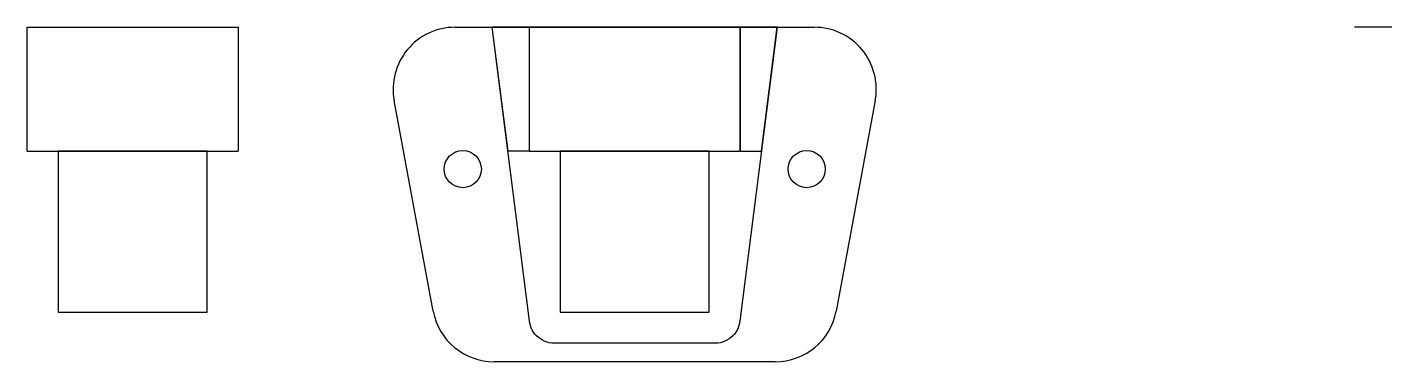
# Model space of a CAD drawing. Header units: inches. Extents: x 12 to 122, y -1 to 26.
import ezdxf

# ---------------------------------------------------------------- set-up
doc = ezdxf.new("R2010")
doc.units = ezdxf.units.IN
doc.header["$MEASUREMENT"] = 0

msp = doc.modelspace()

# ---------------------------------------------------------------- linework, layer by layer
for p, q in [((11.87, 15.5), (11.87, 25.5)), ((11.87, 25.5), (28.87, 25.5)), ((28.87, 25.5), (28.87, 15.5)), ((46.38, 25.5), (75.36, 25.5)), ((44.61, 2.59), (41.47, 19.59)), ((80.28, 19.59), (77.13, 2.59)), ((11.87, 15.5), (28.87, 15.5)), ((14.37, 15.5), (14.37, 2.5)), ((26.37, 15.5), (14.37, 15.5)), ((26.37, 2.5), (26.37, 15.5)), ((14.37, 2.5), (26.37, 2.5)), ((72.21, -1.5), (49.53, -1.5))]:
    msp.add_line(p, q)
msp.add_lwpolyline([(49.38, 25.5), (72.36, 25.5), (69.37, 2, -0.414214), (67.37, 0), (54.37, 0, -0.414214), (52.37, 2)], format="xyb", close=True)
for points in [[(52.37, 25.5), (49.38, 25.5)], [(121.94, 25.5), (118.95, 25.5)]]:
    msp.add_lwpolyline(points)
for points in [[(49.38, 25.5), (52.37, 25.5), (52.37, 15.5), (50.66, 15.5)], [(52.37, 15.5), (69.37, 15.5), (69.37, 25.5), (52.37, 25.5)], [(72.36, 25.5), (69.37, 25.5), (69.37, 15.5), (71.09, 15.5)], [(54.87, 2.5), (66.87, 2.5), (66.87, 15.5), (54.87, 15.5)]]:
    msp.add_lwpolyline(points, close=True)
for centre in [(47, 14.05), (74.75, 14.05)]:
    msp.add_circle(centre, 1.5)
for centre, start, end in [((46.38, 20.5), 90, 190.4915), ((75.36, 20.5), 349.5085, 90), ((49.53, 3.5), 190.4915, 270), ((72.21, 3.5), 270, 349.5085)]:
    msp.add_arc(centre, 5, start, end)

doc.saveas('drawing.dxf')
